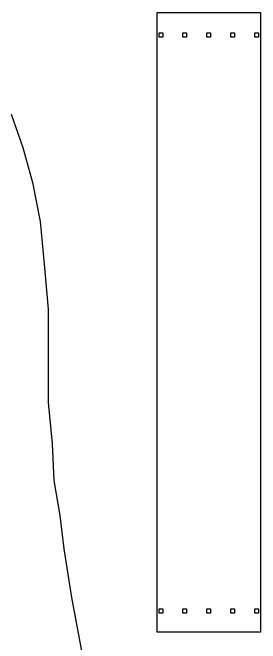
# Model space of a CAD drawing. Extents: x 7 to 193, y 6 to 286.
# Drawn here: x 159.2 to 192.9, y 191.4 to 277.1 of the extents above; entities that cross this region are included whole.
import ezdxf

# ---------------------------------------------------------------- set-up
doc = ezdxf.new("R2010")
doc.units = 0
doc.layers.add('CUT', color=7, linetype='CONTINUOUS')
doc.layers.add('STITCH', color=7, linetype='CONTINUOUS')

# ---------------------------------------------------------------- blocks, each defined once
blk = doc.blocks.new('BLOCK_5')
at = {"layer": 'STITCH', "color": 7}
for points in [[(179.623, 196.082), (179.623, 195.482), (179.123, 195.482), (179.123, 196.082), (179.623, 196.082)], [(182.873, 196.082), (182.873, 195.482), (182.373, 195.482), (182.373, 196.082), (182.873, 196.082)], [(186.123, 196.082), (186.123, 195.482), (185.624, 195.482), (185.624, 196.082), (186.123, 196.082)], [(189.374, 196.082), (189.374, 195.482), (188.873, 195.482), (188.873, 196.082), (189.374, 196.082)], [(192.623, 196.082), (192.623, 195.482), (192.123, 195.482), (192.123, 196.082), (192.623, 196.082)]]:
    blk.add_lwpolyline(points, dxfattribs=at)
blk = doc.blocks.new('BLOCK_6')
at = {"layer": 'STITCH', "color": 7}
for points in [[(179.623, 274.311), (179.623, 273.711), (179.123, 273.711), (179.123, 274.311), (179.623, 274.311)], [(182.873, 274.311), (182.873, 273.711), (182.373, 273.711), (182.373, 274.311), (182.873, 274.311)], [(186.123, 274.311), (186.123, 273.711), (185.624, 273.711), (185.624, 274.311), (186.123, 274.311)], [(189.374, 274.311), (189.374, 273.711), (188.873, 273.711), (188.873, 274.311), (189.374, 274.311)], [(192.623, 274.311), (192.623, 273.711), (192.123, 273.711), (192.123, 274.311), (192.623, 274.311)]]:
    blk.add_lwpolyline(points, dxfattribs=at)

msp = doc.modelspace()

# ---------------------------------------------------------------- linework, layer by layer
at = {"layer": 'CUT', "color": 1}
for points in [[(178.862, 192.924), (178.862, 277.061), (192.885, 277.061), (192.885, 192.924), (178.862, 192.924)], [(159.035, 263.246), (160.623, 258.748), (161.946, 253.986), (163.004, 248.694), (163.533, 242.873), (164.062, 236.788), (164.062, 230.173), (164.062, 224.088), (164.592, 218.531), (164.856, 213.504), (165.65, 208.742), (166.179, 204.244), (167.237, 197.629), (168.825, 189.163)]]:
    msp.add_lwpolyline(points, dxfattribs=at)

# ---------------------------------------------------------------- block references
at = {"layer": 'STITCH'}
for name in ['BLOCK_6', 'BLOCK_5']:
    msp.add_blockref(name, (0, 0), dxfattribs=at)

doc.saveas('drawing.dxf')
